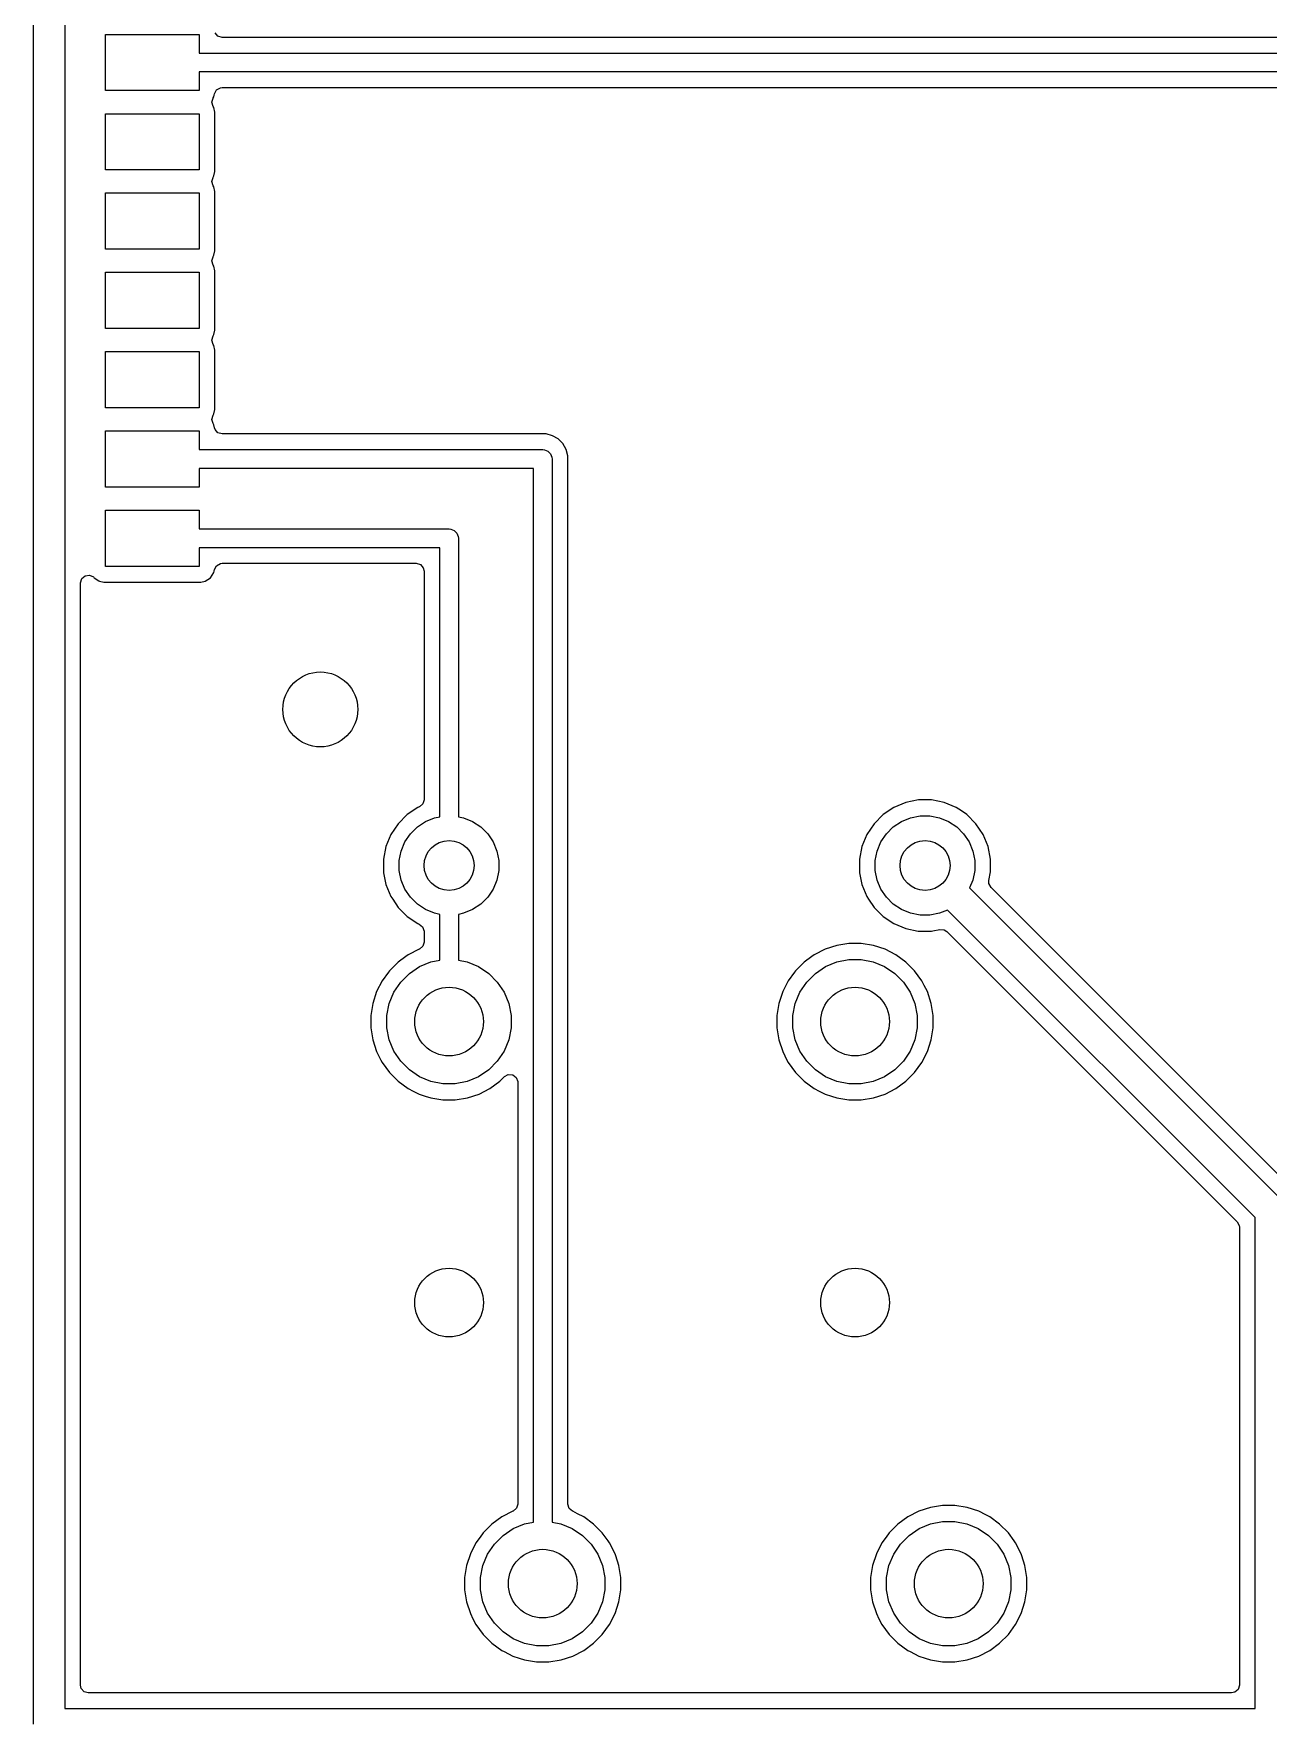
# Model space of a CAD drawing. Header units: millimetres. Extents: x 100.5 to 189.5, y -171.5 to -100.5.
# Drawn here: x 150.85 to 170.62, y -143.12 to -116.18 of the extents above; entities that cross this region are included whole.
import ezdxf

# ---------------------------------------------------------------- set-up
doc = ezdxf.new("R2010")
doc.units = ezdxf.units.MM
doc.layers.add('F.Cu', color=52, linetype='CONTINUOUS', true_color=0xb8bb26)

msp = doc.modelspace()

# ---------------------------------------------------------------- linework, layer by layer
at = {"layer": 'F.Cu', "linetype": 'CONTINUOUS'}
for p, q in [((151.35, -115), (151.35, -143)), ((150.85, -143.25), (150.85, -115.103554)), ((152, -117.09), (152, -116.19)), ((152, -116.19), (153.5, -116.19)), ((153.5, -116.19), (153.5, -116.49)), ((153.79998, -116.219815), (153.754225, -116.167011)), ((153.867019, -116.2395), (153.79998, -116.219815)), ((177.052726, -116.2395), (153.867019, -116.2395)), ((153.5, -116.49), (177, -116.49)), ((176.85, -116.79), (153.5, -116.79)), ((153.5, -116.79), (153.5, -117.09)), ((153.5, -117.09), (152, -117.09)), ((153.702814, -117.277214), (153.721298, -117.209834)), ((153.721298, -117.209834), (153.723692, -117.206109)), ((153.723692, -117.206109), (153.735966, -117.18774)), ((153.735966, -117.18774), (153.740589, -117.1645)), ((153.740589, -117.1645), (153.745402, -117.140308)), ((153.745402, -117.140308), (153.777788, -117.078397)), ((153.777788, -117.078397), (153.838504, -117.043823)), ((153.838504, -117.043823), (153.867019, -117.0405)), ((153.867019, -117.0405), (176.4755, -117.0405)), ((152, -118.36), (152, -117.46)), ((152, -117.46), (153.5, -117.46)), ((153.5, -117.46), (153.5, -118.36)), ((153.723691, -117.343889), (153.702814, -117.277214)), ((153.735966, -117.36226), (153.723691, -117.343889)), ((153.735966, -117.362261), (153.735966, -117.36226)), ((153.735967, -117.362264), (153.735966, -117.362261)), ((153.750499, -117.435321), (153.735967, -117.362264)), ((153.7505, -117.435323), (153.750499, -117.435321)), ((153.7505, -117.435326), (153.7505, -117.435323)), ((153.7505, -118.384674), (153.7505, -117.435326)), ((153.5, -118.36), (152, -118.36)), ((153.702814, -118.547214), (153.721298, -118.479834)), ((153.723691, -118.613889), (153.702814, -118.547214)), ((153.721298, -118.479834), (153.723692, -118.476109)), ((153.723692, -118.476109), (153.735966, -118.45774)), ((153.735966, -118.45774), (153.7505, -118.384674)), ((152, -119.63), (152, -118.73)), ((152, -118.73), (153.5, -118.73)), ((153.5, -118.73), (153.5, -119.63)), ((153.735966, -118.63226), (153.723691, -118.613889)), ((153.735966, -118.632262), (153.735966, -118.63226)), ((153.735967, -118.632264), (153.735966, -118.632262)), ((153.750499, -118.705321), (153.735967, -118.632264)), ((153.7505, -118.705323), (153.750499, -118.705321)), ((153.7505, -118.705326), (153.7505, -118.705323)), ((153.7505, -119.654674), (153.7505, -118.705326)), ((153.5, -119.63), (152, -119.63)), ((153.702814, -119.817214), (153.721298, -119.749834)), ((153.723691, -119.883889), (153.702814, -119.817214)), ((153.721298, -119.749834), (153.723692, -119.746109)), ((153.735966, -119.90226), (153.723691, -119.883889)), ((153.723692, -119.746109), (153.735966, -119.72774)), ((153.735966, -119.72774), (153.7505, -119.654674)), ((153.735966, -119.902262), (153.735966, -119.90226)), ((153.735967, -119.902264), (153.735966, -119.902262)), ((153.750499, -119.975321), (153.735967, -119.902264)), ((152, -120.9), (152, -120)), ((152, -120), (153.5, -120)), ((153.5, -120), (153.5, -120.9)), ((153.7505, -119.975323), (153.750499, -119.975321)), ((153.7505, -119.975326), (153.7505, -119.975323)), ((153.7505, -120.924674), (153.7505, -119.975326)), ((153.5, -120.9), (152, -120.9)), ((153.735966, -120.99774), (153.7505, -120.924674)), ((153.702814, -121.087214), (153.721298, -121.019834)), ((153.723691, -121.153889), (153.702814, -121.087214)), ((153.721298, -121.019834), (153.723692, -121.016109)), ((153.735966, -121.17226), (153.723691, -121.153889)), ((153.723692, -121.016109), (153.735966, -120.99774)), ((153.735966, -121.172262), (153.735966, -121.17226)), ((153.735967, -121.172264), (153.735966, -121.172262)), ((153.750499, -121.245321), (153.735967, -121.172264)), ((153.7505, -121.245323), (153.750499, -121.245321)), ((153.7505, -121.245326), (153.7505, -121.245323)), ((153.7505, -122.194674), (153.7505, -121.245326)), ((152, -122.17), (152, -121.27)), ((152, -121.27), (153.5, -121.27)), ((153.5, -121.27), (153.5, -122.17)), ((153.5, -122.17), (152, -122.17)), ((153.702814, -122.357214), (153.721298, -122.289834)), ((153.721298, -122.289834), (153.723692, -122.286109)), ((153.723692, -122.286109), (153.735966, -122.26774)), ((153.735966, -122.26774), (153.7505, -122.194674)), ((152, -123.44), (152, -122.54)), ((152, -122.54), (153.5, -122.54)), ((153.5, -122.54), (153.5, -122.84)), ((153.723691, -122.423889), (153.702814, -122.357214)), ((153.735966, -122.44226), (153.723691, -122.423889)), ((153.735966, -122.442261), (153.735966, -122.44226)), ((153.735967, -122.442263), (153.735966, -122.442261)), ((153.745402, -122.489692), (153.735967, -122.442263)), ((153.754225, -122.517011), (153.745402, -122.489692)), ((153.79998, -122.569815), (153.754225, -122.517011)), ((153.867019, -122.5895), (153.79998, -122.569815)), ((159.052726, -122.5895), (153.867019, -122.5895)), ((159.052727, -122.5895), (159.052726, -122.5895)), ((159.154587, -122.616793), (159.052727, -122.5895)), ((153.5, -122.84), (159, -122.84)), ((159, -122.84), (159.029264, -122.842882)), ((159.029264, -122.842882), (159.083336, -122.86528)), ((159.083336, -122.86528), (159.12472, -122.906664)), ((159.245913, -122.66952), (159.154587, -122.616793)), ((159.32048, -122.744087), (159.245913, -122.66952)), ((159.373207, -122.835413), (159.32048, -122.744087)), ((159.4005, -122.937273), (159.373207, -122.835413)), ((158.85, -123.14), (153.5, -123.14)), ((153.5, -123.14), (153.5, -123.44)), ((158.85, -140.015155), (158.85, -123.14)), ((159.12472, -122.906664), (159.147118, -122.960736)), ((159.147118, -122.960736), (159.15, -122.99)), ((159.15, -122.99), (159.15, -140.015155)), ((159.4005, -122.937275), (159.4005, -122.937273)), ((159.4005, -131.901577), (159.4005, -122.937275)), ((153.5, -123.44), (152, -123.44)), ((152, -124.71), (152, -123.81)), ((152, -123.81), (153.5, -123.81)), ((153.5, -123.81), (153.5, -124.11)), ((153.5, -124.11), (157.5, -124.11)), ((157.5, -124.11), (157.529264, -124.112882)), ((157.529264, -124.112882), (157.583336, -124.13528)), ((157.583336, -124.13528), (157.62472, -124.176664)), ((157.62472, -124.176664), (157.647118, -124.230736)), ((157.35, -124.41), (153.5, -124.41)), ((153.5, -124.41), (153.5, -124.71)), ((157.35, -128.718091), (157.35, -124.41)), ((157.647118, -124.230736), (157.65, -124.26)), ((157.65, -124.26), (157.65, -128.718091)), ((153.5, -124.71), (152, -124.71)), ((153.740589, -124.7845), (153.745402, -124.760308)), ((153.745402, -124.760308), (153.777788, -124.698397)), ((153.777788, -124.698397), (153.838504, -124.663823)), ((153.838504, -124.663823), (153.867019, -124.6605)), ((153.867019, -124.6605), (156.9755, -124.6605)), ((156.9755, -124.6605), (157.042539, -124.680185)), ((157.042539, -124.680185), (157.088294, -124.732989)), ((157.088294, -124.732989), (157.0995, -124.7845)), ((151.6005, -124.971064), (151.620185, -124.904025)), ((151.6005, -142.6255), (151.6005, -124.971064)), ((151.620185, -124.904025), (151.672989, -124.85827)), ((151.672989, -124.85827), (151.742147, -124.848326)), ((151.742147, -124.848326), (151.805703, -124.877351)), ((151.805703, -124.877351), (151.812181, -124.883383)), ((151.812181, -124.883383), (151.819396, -124.890598)), ((151.819396, -124.890598), (151.819397, -124.890599)), ((151.819397, -124.890599), (151.819399, -124.890601)), ((151.819399, -124.890601), (151.893391, -124.94004)), ((151.893391, -124.94004), (151.90226, -124.945966)), ((151.90226, -124.945966), (151.902264, -124.945967)), ((151.902264, -124.945967), (151.975321, -124.960499)), ((151.975321, -124.960499), (151.975324, -124.9605)), ((151.975324, -124.9605), (151.975326, -124.9605)), ((151.975326, -124.9605), (153.524676, -124.9605)), ((153.524676, -124.9605), (153.524677, -124.960499)), ((153.524677, -124.960499), (153.59774, -124.945966)), ((153.59774, -124.945966), (153.680601, -124.890601)), ((153.680601, -124.890601), (153.735966, -124.80774)), ((153.735966, -124.80774), (153.740589, -124.7845)), ((157.0995, -124.7845), (157.0995, -128.445985)), ((157.079815, -128.513024), (157.027011, -128.558779)), ((157.0995, -128.445985), (157.079815, -128.513024)), ((164.813579, -128.48987), (164.622403, -128.569058)), ((164.813587, -128.489868), (164.813579, -128.48987)), ((165.01653, -128.4495), (164.813587, -128.489868)), ((165.016535, -128.4495), (165.01653, -128.4495)), ((165.223465, -128.4495), (165.016535, -128.4495)), ((165.223469, -128.4495), (165.223465, -128.4495)), ((165.426412, -128.489868), (165.223469, -128.4495)), ((165.42642, -128.48987), (165.426412, -128.489868)), ((165.617598, -128.569059), (165.42642, -128.48987)), ((156.830344, -128.684022), (156.684024, -128.830342)), ((157.002395, -128.569062), (156.830344, -128.684022)), ((156.992485, -128.881592), (157.122883, -128.794463)), ((157.002402, -128.569059), (157.002395, -128.569062)), ((157.022954, -128.560546), (157.002402, -128.569059)), ((157.027011, -128.558779), (157.022954, -128.560546)), ((157.122883, -128.794463), (157.267772, -128.734448)), ((157.267772, -128.734448), (157.35, -128.718091)), ((157.65, -128.718091), (157.732228, -128.734448)), ((157.732228, -128.734448), (157.877117, -128.794463)), ((157.877117, -128.794463), (158.007515, -128.881592)), ((164.450342, -128.684024), (164.304024, -128.830342)), ((164.622403, -128.569058), (164.450342, -128.684024)), ((164.612485, -128.881592), (164.742883, -128.794463)), ((164.742883, -128.794463), (164.887772, -128.734448)), ((164.887772, -128.734448), (165.041586, -128.703852)), ((165.041586, -128.703852), (165.198414, -128.703852)), ((165.198414, -128.703852), (165.352228, -128.734448)), ((165.352228, -128.734448), (165.497117, -128.794463)), ((165.497117, -128.794463), (165.627515, -128.881592)), ((165.703626, -128.626541), (165.617598, -128.569059)), ((165.789657, -128.684024), (165.703626, -128.626541)), ((165.935975, -128.830342), (165.789657, -128.684024)), ((156.569058, -129.002403), (156.48987, -129.193579)), ((156.684024, -128.830342), (156.569058, -129.002403)), ((156.794463, -129.122883), (156.881592, -128.992485)), ((156.881592, -128.992485), (156.992485, -128.881592)), ((158.007515, -128.881592), (158.118408, -128.992485)), ((158.118408, -128.992485), (158.205537, -129.122883)), ((164.189058, -129.002403), (164.10987, -129.193579)), ((164.304024, -128.830342), (164.189058, -129.002403)), ((164.414463, -129.122883), (164.501592, -128.992485)), ((164.501592, -128.992485), (164.612485, -128.881592)), ((165.627515, -128.881592), (165.738408, -128.992485)), ((165.738408, -128.992485), (165.825537, -129.122883)), ((165.935977, -128.830345), (165.935975, -128.830342)), ((166.050941, -129.002402), (165.935977, -128.830345)), ((166.13013, -129.19358), (166.050941, -129.002402)), ((156.489868, -129.193587), (156.4495, -129.39653)), ((156.48987, -129.193579), (156.489868, -129.193587)), ((156.703852, -129.421586), (156.734448, -129.267772)), ((156.734448, -129.267772), (156.794463, -129.122883)), ((158.205537, -129.122883), (158.265552, -129.267772)), ((158.265552, -129.267772), (158.296148, -129.421586)), ((164.109868, -129.193587), (164.0695, -129.39653)), ((164.10987, -129.193579), (164.109868, -129.193587)), ((164.323852, -129.421586), (164.354448, -129.267772)), ((164.354448, -129.267772), (164.414463, -129.122883)), ((165.825537, -129.122883), (165.885552, -129.267772)), ((165.885552, -129.267772), (165.916148, -129.421586)), ((166.1705, -129.396535), (166.13013, -129.19358)), ((156.4495, -129.39653), (156.4495, -129.603469)), ((156.4495, -129.603469), (156.45185, -129.615281)), ((156.703852, -129.578414), (156.703852, -129.421586)), ((156.734448, -129.732228), (156.703852, -129.578414)), ((158.296148, -129.578414), (158.265552, -129.732228)), ((158.296148, -129.421586), (158.296148, -129.578414)), ((164.0695, -129.39653), (164.0695, -129.603469)), ((164.0695, -129.603469), (164.07185, -129.615281)), ((164.323852, -129.578414), (164.323852, -129.421586)), ((164.354448, -129.732228), (164.323852, -129.578414)), ((165.916148, -129.578414), (165.885552, -129.732228)), ((165.916148, -129.421586), (165.916148, -129.578414)), ((166.14374, -129.737993), (166.1705, -129.603465)), ((166.1705, -129.603465), (166.1705, -129.396535)), ((156.45185, -129.615281), (156.48987, -129.80642)), ((156.48987, -129.80642), (156.569059, -129.997598)), ((156.794463, -129.877117), (156.734448, -129.732228)), ((156.881592, -130.007515), (156.794463, -129.877117)), ((158.205537, -129.877117), (158.118408, -130.007515)), ((158.265552, -129.732228), (158.205537, -129.877117)), ((164.07185, -129.615281), (164.10987, -129.80642)), ((164.10987, -129.80642), (164.189059, -129.997598)), ((164.414463, -129.877117), (164.354448, -129.732228)), ((164.501592, -130.007515), (164.414463, -129.877117)), ((165.885552, -129.732228), (165.832898, -129.859344)), ((165.832898, -129.859344), (170.829677, -134.856123)), ((166.144191, -129.788539), (166.14374, -129.737993)), ((166.177676, -129.849862), (166.144191, -129.788539)), ((170.955872, -134.628059), (166.177676, -129.849862)), ((156.569059, -129.997598), (156.597665, -130.04041)), ((156.597665, -130.04041), (156.684024, -130.169657)), ((156.992485, -130.118408), (156.881592, -130.007515)), ((157.122883, -130.205537), (156.992485, -130.118408)), ((158.007515, -130.118408), (157.877117, -130.205537)), ((158.118408, -130.007515), (158.007515, -130.118408)), ((164.189059, -129.997598), (164.217665, -130.04041)), ((164.217665, -130.04041), (164.304024, -130.169657)), ((164.612485, -130.118408), (164.501592, -130.007515)), ((164.742883, -130.205537), (164.612485, -130.118408)), ((156.684024, -130.169657), (156.830342, -130.315975)), ((156.830342, -130.315975), (156.830345, -130.315977)), ((156.830345, -130.315977), (157.002402, -130.430941)), ((157.267772, -130.265552), (157.122883, -130.205537)), ((157.35, -130.281908), (157.267772, -130.265552)), ((157.35, -131.015155), (157.35, -130.281908)), ((157.732228, -130.265552), (157.65, -130.281908)), ((157.65, -130.281908), (157.65, -131.015155)), ((157.877117, -130.205537), (157.732228, -130.265552)), ((164.304024, -130.169657), (164.450342, -130.315975)), ((164.450342, -130.315975), (164.450345, -130.315977)), ((164.450345, -130.315977), (164.622402, -130.430941)), ((164.887772, -130.265552), (164.742883, -130.205537)), ((165.041586, -130.296148), (164.887772, -130.265552)), ((165.198414, -130.296148), (165.041586, -130.296148)), ((165.352228, -130.265552), (165.198414, -130.296148)), ((165.479344, -130.212898), (165.352228, -130.265552)), ((170.4029, -135.136454), (165.479344, -130.212898)), ((157.002402, -130.430941), (157.022952, -130.439453)), ((157.022952, -130.439453), (157.077356, -130.483293)), ((157.077356, -130.483293), (157.099421, -130.549587)), ((157.099421, -130.549587), (157.0995, -130.554014)), ((157.0995, -130.554014), (157.0995, -130.725321)), ((164.622402, -130.430941), (164.81358, -130.51013)), ((164.81358, -130.51013), (165.011945, -130.549587)), ((165.011945, -130.549587), (165.01653, -130.550499)), ((165.01653, -130.550499), (165.016534, -130.5505)), ((165.016534, -130.5505), (165.016535, -130.5505)), ((165.016535, -130.5505), (165.223466, -130.5505)), ((165.223466, -130.5505), (165.24314, -130.546586)), ((165.24314, -130.546586), (165.357992, -130.52374)), ((165.357992, -130.52374), (165.42758, -130.529967)), ((165.42758, -130.529967), (165.469862, -130.557676)), ((165.469862, -130.557676), (170.116081, -135.203894)), ((156.809588, -130.95591), (156.685354, -131.046172)), ((156.844594, -130.930476), (156.809588, -130.95591)), ((157.019973, -130.841116), (156.844594, -130.930476)), ((157.022954, -130.839882), (157.019973, -130.841116)), ((157.027011, -130.838115), (157.022954, -130.839882)), ((157.079815, -130.79236), (157.027011, -130.838115)), ((157.0995, -130.725321), (157.079815, -130.79236)), ((163.309588, -130.95591), (163.185354, -131.046172)), ((163.344594, -130.930476), (163.309588, -130.95591)), ((163.51997, -130.841117), (163.344594, -130.930476)), ((163.707173, -130.78029), (163.51997, -130.841117)), ((163.901578, -130.7495), (163.707173, -130.78029)), ((163.901583, -130.7495), (163.901578, -130.7495)), ((164.098417, -130.7495), (163.901583, -130.7495)), ((164.098422, -130.7495), (164.098417, -130.7495)), ((164.292826, -130.78029), (164.098422, -130.7495)), ((164.480029, -130.841117), (164.292826, -130.78029)), ((164.655405, -130.930476), (164.480029, -130.841117)), ((164.814646, -131.046172), (164.655405, -130.930476)), ((156.529959, -131.207669), (156.430476, -131.344594)), ((156.546172, -131.185354), (156.529959, -131.207669)), ((156.546174, -131.185352), (156.546172, -131.185354)), ((156.685351, -131.046174), (156.546174, -131.185351)), ((156.546174, -131.185351), (156.546174, -131.185352)), ((156.685352, -131.046174), (156.685351, -131.046174)), ((156.685354, -131.046172), (156.685352, -131.046174)), ((156.72699, -131.365607), (156.865607, -131.22699)), ((156.865607, -131.22699), (157.028603, -131.118079)), ((157.028603, -131.118079), (157.209715, -131.04306)), ((157.209715, -131.04306), (157.35, -131.015155)), ((157.65, -131.015155), (157.790285, -131.04306)), ((157.790285, -131.04306), (157.971397, -131.118079)), ((157.971397, -131.118079), (158.134393, -131.22699)), ((158.134393, -131.22699), (158.27301, -131.365607)), ((163.029959, -131.207669), (162.930476, -131.344594)), ((163.046172, -131.185354), (163.029959, -131.207669)), ((163.046174, -131.185352), (163.046172, -131.185354)), ((163.185351, -131.046174), (163.046174, -131.185351)), ((163.046174, -131.185351), (163.046174, -131.185352)), ((163.185352, -131.046174), (163.185351, -131.046174)), ((163.185354, -131.046172), (163.185352, -131.046174)), ((163.22699, -131.365607), (163.365607, -131.22699)), ((163.365607, -131.22699), (163.528603, -131.118079)), ((163.528603, -131.118079), (163.709715, -131.04306)), ((163.709715, -131.04306), (163.901983, -131.004815)), ((163.901983, -131.004815), (164.098017, -131.004815)), ((164.098017, -131.004815), (164.290285, -131.04306)), ((164.290285, -131.04306), (164.471397, -131.118079)), ((164.471397, -131.118079), (164.634393, -131.22699)), ((164.634393, -131.22699), (164.77301, -131.365607)), ((164.953828, -131.185354), (164.814646, -131.046172)), ((165.069524, -131.344595), (164.953828, -131.185354)), ((156.430476, -131.344594), (156.341117, -131.51997)), ((156.618079, -131.528603), (156.72699, -131.365607)), ((158.27301, -131.365607), (158.381921, -131.528603)), ((162.930476, -131.344594), (162.841117, -131.51997)), ((163.118079, -131.528603), (163.22699, -131.365607)), ((164.77301, -131.365607), (164.881921, -131.528603)), ((165.108053, -131.420213), (165.069524, -131.344595)), ((165.158882, -131.51997), (165.108053, -131.420213)), ((156.28029, -131.707173), (156.2495, -131.901577)), ((156.341117, -131.51997), (156.28029, -131.707173)), ((156.504815, -131.901983), (156.54306, -131.709715)), ((156.54306, -131.709715), (156.618079, -131.528603)), ((158.381921, -131.528603), (158.45694, -131.709715)), ((158.45694, -131.709715), (158.495185, -131.901983)), ((162.78029, -131.707173), (162.7495, -131.901577)), ((162.841117, -131.51997), (162.78029, -131.707173)), ((163.004815, -131.901983), (163.04306, -131.709715)), ((163.04306, -131.709715), (163.118079, -131.528603)), ((164.881921, -131.528603), (164.95694, -131.709715)), ((164.95694, -131.709715), (164.995185, -131.901983)), ((165.219709, -131.707173), (165.158882, -131.51997)), ((165.2505, -131.901577), (165.219709, -131.707173)), ((156.2495, -131.901577), (156.2495, -132.098422)), ((156.504815, -132.098017), (156.504815, -131.901983)), ((158.495185, -131.901983), (158.495185, -132.098017)), ((159.4005, -139.725321), (159.4005, -131.901577)), ((162.7495, -131.901577), (162.7495, -132.098422)), ((163.004815, -132.098017), (163.004815, -131.901983)), ((164.995185, -131.901983), (164.995185, -132.098017)), ((165.2505, -132.098422), (165.2505, -131.901577)), ((156.2495, -132.098422), (156.28029, -132.292826)), ((156.28029, -132.292826), (156.341117, -132.480029)), ((156.54306, -132.290285), (156.504815, -132.098017)), ((156.618079, -132.471397), (156.54306, -132.290285)), ((158.45694, -132.290285), (158.381921, -132.471397)), ((158.495185, -132.098017), (158.45694, -132.290285)), ((162.7495, -132.098422), (162.78029, -132.292826)), ((162.78029, -132.292826), (162.841117, -132.480029)), ((163.04306, -132.290285), (163.004815, -132.098017)), ((163.118079, -132.471397), (163.04306, -132.290285)), ((164.95694, -132.290285), (164.881921, -132.471397)), ((164.995185, -132.098017), (164.95694, -132.290285)), ((165.158884, -132.480025), (165.219709, -132.292826)), ((165.219709, -132.292826), (165.234789, -132.197615)), ((165.234789, -132.197615), (165.2505, -132.098422)), ((156.341117, -132.480029), (156.410032, -132.615281)), ((156.72699, -132.634393), (156.618079, -132.471397)), ((158.381921, -132.471397), (158.27301, -132.634393)), ((162.841117, -132.480029), (162.910032, -132.615281)), ((163.22699, -132.634393), (163.118079, -132.471397)), ((164.881921, -132.471397), (164.77301, -132.634393)), ((165.069524, -132.655405), (165.158884, -132.480025)), ((156.410032, -132.615281), (156.430476, -132.655405)), ((156.430476, -132.655405), (156.546172, -132.814646)), ((156.546172, -132.814646), (156.685354, -132.953828)), ((156.865607, -132.77301), (156.72699, -132.634393)), ((157.028603, -132.881921), (156.865607, -132.77301)), ((158.134393, -132.77301), (157.971397, -132.881921)), ((158.27301, -132.634393), (158.134393, -132.77301)), ((162.910032, -132.615281), (162.930476, -132.655405)), ((162.930476, -132.655405), (163.046172, -132.814646)), ((163.046172, -132.814646), (163.185354, -132.953828)), ((163.365607, -132.77301), (163.22699, -132.634393)), ((163.528603, -132.881921), (163.365607, -132.77301)), ((164.634393, -132.77301), (164.471397, -132.881921)), ((164.77301, -132.634393), (164.634393, -132.77301)), ((164.814646, -132.953828), (164.953828, -132.814646)), ((164.953828, -132.814646), (165.069524, -132.655405)), ((156.685354, -132.953828), (156.844595, -133.069524)), ((156.844595, -133.069524), (156.927455, -133.111743)), ((156.927455, -133.111743), (157.01997, -133.158882)), ((157.209715, -132.95694), (157.028603, -132.881921)), ((157.401983, -132.995185), (157.209715, -132.95694)), ((157.598017, -132.995185), (157.401983, -132.995185)), ((157.790285, -132.95694), (157.598017, -132.995185)), ((157.971397, -132.881921), (157.790285, -132.95694)), ((157.980025, -133.158884), (158.155405, -133.069524)), ((158.155405, -133.069524), (158.314646, -132.953828)), ((158.314646, -132.953828), (158.387819, -132.880655)), ((158.387819, -132.880655), (158.449142, -132.84717)), ((158.449142, -132.84717), (158.518834, -132.852154)), ((158.518834, -132.852154), (158.574767, -132.894026)), ((158.574767, -132.894026), (158.599184, -132.95949)), ((158.599184, -132.95949), (158.5995, -132.968336)), ((158.5995, -132.968336), (158.5995, -139.725321)), ((163.185354, -132.953828), (163.344595, -133.069524)), ((163.344595, -133.069524), (163.427455, -133.111743)), ((163.427455, -133.111743), (163.51997, -133.158882)), ((163.709715, -132.95694), (163.528603, -132.881921)), ((163.901983, -132.995185), (163.709715, -132.95694)), ((164.098017, -132.995185), (163.901983, -132.995185)), ((164.290285, -132.95694), (164.098017, -132.995185)), ((164.471397, -132.881921), (164.290285, -132.95694)), ((164.480025, -133.158884), (164.655405, -133.069524)), ((164.655405, -133.069524), (164.814646, -132.953828)), ((157.01997, -133.158882), (157.019972, -133.158882)), ((157.019972, -133.158882), (157.019975, -133.158884)), ((157.019975, -133.158884), (157.120317, -133.191487)), ((157.120317, -133.191487), (157.207173, -133.219709)), ((157.207173, -133.219709), (157.401578, -133.2505)), ((157.401578, -133.2505), (157.401583, -133.2505)), ((157.401583, -133.2505), (157.598422, -133.2505)), ((157.598422, -133.2505), (157.792826, -133.219709)), ((157.792826, -133.219709), (157.980025, -133.158884)), ((163.51997, -133.158882), (163.519972, -133.158882)), ((163.519972, -133.158882), (163.519975, -133.158884)), ((163.519975, -133.158884), (163.620317, -133.191487)), ((163.620317, -133.191487), (163.707173, -133.219709)), ((163.707173, -133.219709), (163.901578, -133.2505)), ((163.901578, -133.2505), (163.901583, -133.2505)), ((163.901583, -133.2505), (164.098422, -133.2505)), ((164.098422, -133.2505), (164.292826, -133.219709)), ((164.292826, -133.219709), (164.480025, -133.158884)), ((170.116081, -135.203894), (170.149566, -135.265217)), ((170.149566, -135.265217), (170.1524, -135.291575)), ((170.4029, -143), (170.4029, -135.136454)), ((170.1524, -135.291575), (170.1524, -142.6255)), ((158.519973, -139.841116), (158.344594, -139.930476)), ((158.522954, -139.839882), (158.519973, -139.841116)), ((158.527011, -139.838115), (158.522954, -139.839882)), ((158.579815, -139.79236), (158.527011, -139.838115)), ((158.5995, -139.725321), (158.579815, -139.79236)), ((159.400579, -139.729745), (159.4005, -139.725321)), ((159.422643, -139.79604), (159.400579, -139.729745)), ((159.475727, -139.838819), (159.422643, -139.79604)), ((159.475684, -139.838904), (159.475727, -139.838819)), ((159.476087, -139.839109), (159.475684, -139.838904)), ((159.477046, -139.839882), (159.476087, -139.839109)), ((159.480026, -139.841116), (159.477046, -139.839882)), ((159.555977, -139.879815), (159.480026, -139.841116)), ((165.01997, -139.841117), (164.844594, -139.930476)), ((165.207173, -139.78029), (165.01997, -139.841117)), ((165.401578, -139.7495), (165.207173, -139.78029)), ((165.401583, -139.7495), (165.401578, -139.7495)), ((165.598417, -139.7495), (165.401583, -139.7495)), ((165.598422, -139.7495), (165.598417, -139.7495)), ((165.792826, -139.78029), (165.598422, -139.7495)), ((165.980029, -139.841117), (165.792826, -139.78029)), ((166.094611, -139.8995), (165.980029, -139.841117)), ((158.185351, -140.046174), (158.046174, -140.185351)), ((158.185352, -140.046174), (158.185351, -140.046174)), ((158.185354, -140.046172), (158.185352, -140.046174)), ((158.263341, -139.989511), (158.185354, -140.046172)), ((158.344594, -139.930476), (158.263341, -139.989511)), ((158.365607, -140.22699), (158.528603, -140.118079)), ((158.528603, -140.118079), (158.709715, -140.04306)), ((158.709715, -140.04306), (158.85, -140.015155)), ((159.15, -140.015155), (159.290285, -140.04306)), ((159.290285, -140.04306), (159.471397, -140.118079)), ((159.471397, -140.118079), (159.634393, -140.22699)), ((159.655405, -139.930476), (159.555977, -139.879815)), ((159.814646, -140.046172), (159.655405, -139.930476)), ((159.953828, -140.185354), (159.814646, -140.046172)), ((164.685351, -140.046174), (164.546174, -140.185351)), ((164.685352, -140.046174), (164.685351, -140.046174)), ((164.685354, -140.046172), (164.685352, -140.046174)), ((164.763341, -139.989511), (164.685354, -140.046172)), ((164.844594, -139.930476), (164.763341, -139.989511)), ((164.865607, -140.22699), (165.028603, -140.118079)), ((165.028603, -140.118079), (165.209715, -140.04306)), ((165.209715, -140.04306), (165.401983, -140.004815)), ((165.401983, -140.004815), (165.598017, -140.004815)), ((165.598017, -140.004815), (165.790285, -140.04306)), ((165.790285, -140.04306), (165.971397, -140.118079)), ((165.971397, -140.118079), (166.134393, -140.22699)), ((166.155405, -139.930476), (166.094611, -139.8995)), ((166.314646, -140.046172), (166.155405, -139.930476)), ((166.453828, -140.185354), (166.314646, -140.046172)), ((157.930476, -140.344594), (157.841117, -140.51997)), ((157.996485, -140.253741), (157.930476, -140.344594)), ((158.046172, -140.185354), (157.996485, -140.253741)), ((158.046174, -140.185352), (158.046172, -140.185354)), ((158.046174, -140.185351), (158.046174, -140.185352)), ((158.118079, -140.528603), (158.22699, -140.365607)), ((158.22699, -140.365607), (158.365607, -140.22699)), ((159.634393, -140.22699), (159.77301, -140.365607)), ((159.77301, -140.365607), (159.881921, -140.528603)), ((160.049306, -140.316768), (159.953828, -140.185354)), ((160.069523, -140.344594), (160.049306, -140.316768)), ((160.158882, -140.51997), (160.069523, -140.344594)), ((164.430476, -140.344594), (164.341117, -140.51997)), ((164.496485, -140.253741), (164.430476, -140.344594)), ((164.546172, -140.185354), (164.496485, -140.253741)), ((164.546174, -140.185352), (164.546172, -140.185354)), ((164.546174, -140.185351), (164.546174, -140.185352)), ((164.618079, -140.528603), (164.72699, -140.365607)), ((164.72699, -140.365607), (164.865607, -140.22699)), ((166.134393, -140.22699), (166.27301, -140.365607)), ((166.27301, -140.365607), (166.381921, -140.528603)), ((166.549306, -140.316768), (166.453828, -140.185354)), ((166.569523, -140.344594), (166.549306, -140.316768)), ((166.658882, -140.51997), (166.569523, -140.344594)), ((157.841117, -140.51997), (157.78029, -140.707173)), ((158.04306, -140.709715), (158.118079, -140.528603)), ((159.881921, -140.528603), (159.95694, -140.709715)), ((160.158882, -140.519972), (160.158882, -140.51997)), ((160.158884, -140.519975), (160.158882, -140.519972)), ((160.169871, -140.553789), (160.158884, -140.519975)), ((160.219709, -140.707173), (160.169871, -140.553789)), ((164.341117, -140.51997), (164.28029, -140.707173)), ((164.54306, -140.709715), (164.618079, -140.528603)), ((166.381921, -140.528603), (166.45694, -140.709715)), ((166.658882, -140.519972), (166.658882, -140.51997)), ((166.658884, -140.519975), (166.658882, -140.519972)), ((166.669871, -140.553789), (166.658884, -140.519975)), ((166.719709, -140.707173), (166.669871, -140.553789)), ((157.78029, -140.707173), (157.7495, -140.901577)), ((157.7495, -140.901577), (157.7495, -141.098422)), ((158.004815, -140.901983), (158.04306, -140.709715)), ((158.004815, -141.098017), (158.004815, -140.901983)), ((159.95694, -140.709715), (159.995185, -140.901983)), ((159.995185, -140.901983), (159.995185, -141.098017)), ((160.2505, -140.901577), (160.219709, -140.707173)), ((160.2505, -141.098422), (160.2505, -140.901577)), ((164.28029, -140.707173), (164.2495, -140.901577)), ((164.2495, -140.901577), (164.2495, -141.098422)), ((164.504815, -140.901983), (164.54306, -140.709715)), ((164.504815, -141.098017), (164.504815, -140.901983)), ((166.45694, -140.709715), (166.495185, -140.901983)), ((166.495185, -140.901983), (166.495185, -141.098017)), ((166.7505, -140.901577), (166.719709, -140.707173)), ((166.7505, -141.098422), (166.7505, -140.901577)), ((157.7495, -141.098422), (157.78029, -141.292826)), ((158.04306, -141.290285), (158.004815, -141.098017)), ((159.995185, -141.098017), (159.95694, -141.290285)), ((160.219709, -141.292826), (160.2505, -141.098422)), ((164.2495, -141.098422), (164.28029, -141.292826)), ((164.54306, -141.290285), (164.504815, -141.098017)), ((166.495185, -141.098017), (166.45694, -141.290285)), ((166.719709, -141.292826), (166.7505, -141.098422)), ((157.78029, -141.292826), (157.841117, -141.480029)), ((158.118079, -141.471397), (158.04306, -141.290285)), ((159.95694, -141.290285), (159.881921, -141.471397)), ((160.158884, -141.480025), (160.219709, -141.292826)), ((164.28029, -141.292826), (164.341117, -141.480029)), ((164.618079, -141.471397), (164.54306, -141.290285)), ((166.45694, -141.290285), (166.381921, -141.471397)), ((166.658884, -141.480025), (166.719709, -141.292826)), ((157.841117, -141.480029), (157.882948, -141.562126)), ((157.882948, -141.562126), (157.930476, -141.655405)), ((157.930476, -141.655405), (158.046172, -141.814646)), ((158.22699, -141.634393), (158.118079, -141.471397)), ((158.365607, -141.77301), (158.22699, -141.634393)), ((159.77301, -141.634393), (159.634393, -141.77301)), ((159.881921, -141.471397), (159.77301, -141.634393)), ((159.953828, -141.814646), (160.069524, -141.655405)), ((160.069524, -141.655405), (160.158884, -141.480025)), ((164.341117, -141.480029), (164.382948, -141.562126)), ((164.382948, -141.562126), (164.430476, -141.655405)), ((164.430476, -141.655405), (164.546172, -141.814646)), ((164.72699, -141.634393), (164.618079, -141.471397)), ((164.865607, -141.77301), (164.72699, -141.634393)), ((166.27301, -141.634393), (166.134393, -141.77301)), ((166.381921, -141.471397), (166.27301, -141.634393)), ((166.453828, -141.814646), (166.569524, -141.655405)), ((166.569524, -141.655405), (166.658884, -141.480025)), ((158.046172, -141.814646), (158.185354, -141.953828)), ((158.185354, -141.953828), (158.344595, -142.069524)), ((158.528603, -141.881921), (158.365607, -141.77301)), ((158.709715, -141.95694), (158.528603, -141.881921)), ((158.901983, -141.995185), (158.709715, -141.95694)), ((159.098017, -141.995185), (158.901983, -141.995185)), ((159.290285, -141.95694), (159.098017, -141.995185)), ((159.471397, -141.881921), (159.290285, -141.95694)), ((159.634393, -141.77301), (159.471397, -141.881921)), ((159.655405, -142.069524), (159.814646, -141.953828)), ((159.814646, -141.953828), (159.953828, -141.814646)), ((164.546172, -141.814646), (164.685354, -141.953828)), ((164.685354, -141.953828), (164.844595, -142.069524)), ((165.028603, -141.881921), (164.865607, -141.77301)), ((165.209715, -141.95694), (165.028603, -141.881921)), ((165.401983, -141.995185), (165.209715, -141.95694)), ((165.598017, -141.995185), (165.401983, -141.995185)), ((165.790285, -141.95694), (165.598017, -141.995185)), ((165.971397, -141.881921), (165.790285, -141.95694)), ((166.134393, -141.77301), (165.971397, -141.881921)), ((166.155405, -142.069524), (166.314646, -141.953828)), ((166.314646, -141.953828), (166.453828, -141.814646)), ((158.344595, -142.069524), (158.381259, -142.088205)), ((158.381259, -142.088205), (158.51997, -142.158882)), ((158.51997, -142.158882), (158.519972, -142.158882)), ((158.519972, -142.158882), (158.519975, -142.158884)), ((158.519975, -142.158884), (158.620317, -142.191487)), ((158.620317, -142.191487), (158.707173, -142.219709)), ((158.707173, -142.219709), (158.901578, -142.2505)), ((158.901578, -142.2505), (158.901583, -142.2505)), ((158.901583, -142.2505), (159.098422, -142.2505)), ((159.098422, -142.2505), (159.292826, -142.219709)), ((159.292826, -142.219709), (159.480025, -142.158884)), ((159.480025, -142.158884), (159.655405, -142.069524)), ((164.844595, -142.069524), (164.881259, -142.088205)), ((164.881259, -142.088205), (165.01997, -142.158882)), ((165.01997, -142.158882), (165.019972, -142.158882)), ((165.019972, -142.158882), (165.019975, -142.158884)), ((165.019975, -142.158884), (165.120317, -142.191487)), ((165.120317, -142.191487), (165.207173, -142.219709)), ((165.207173, -142.219709), (165.401578, -142.2505)), ((165.401578, -142.2505), (165.401583, -142.2505)), ((165.401583, -142.2505), (165.598422, -142.2505)), ((165.598422, -142.2505), (165.792826, -142.219709)), ((165.792826, -142.219709), (165.980025, -142.158884)), ((165.980025, -142.158884), (166.155405, -142.069524)), ((151.611706, -142.677011), (151.6005, -142.6255)), ((151.657461, -142.729815), (151.611706, -142.677011)), ((151.7245, -142.7495), (151.657461, -142.729815)), ((170.0284, -142.7495), (151.7245, -142.7495)), ((170.079911, -142.738294), (170.0284, -142.7495)), ((170.132715, -142.692539), (170.079911, -142.738294)), ((170.1524, -142.6255), (170.132715, -142.692539)), ((151.35, -143), (170.4029, -143))]:
    msp.add_line(p, q, dxfattribs=at)
at = {"layer": 'F.Cu'}
for centre, radius in [((155.44, -127), 0.6), ((155.44, -127), 0.6), ((157.5, -129.5), 0.4), ((157.5, -129.5), 0.4), ((165.12, -129.5), 0.4), ((165.12, -129.5), 0.4), ((157.5, -132), 0.55), ((157.5, -132), 0.55), ((164, -132), 0.55), ((164, -132), 0.55), ((157.5, -136.5), 0.55), ((157.5, -136.5), 0.55), ((164, -136.5), 0.55), ((164, -136.5), 0.55), ((159, -141), 0.55), ((159, -141), 0.55), ((165.5, -141), 0.55), ((165.5, -141), 0.55)]:
    msp.add_circle(centre, radius, dxfattribs=at)

doc.saveas('drawing.dxf')
